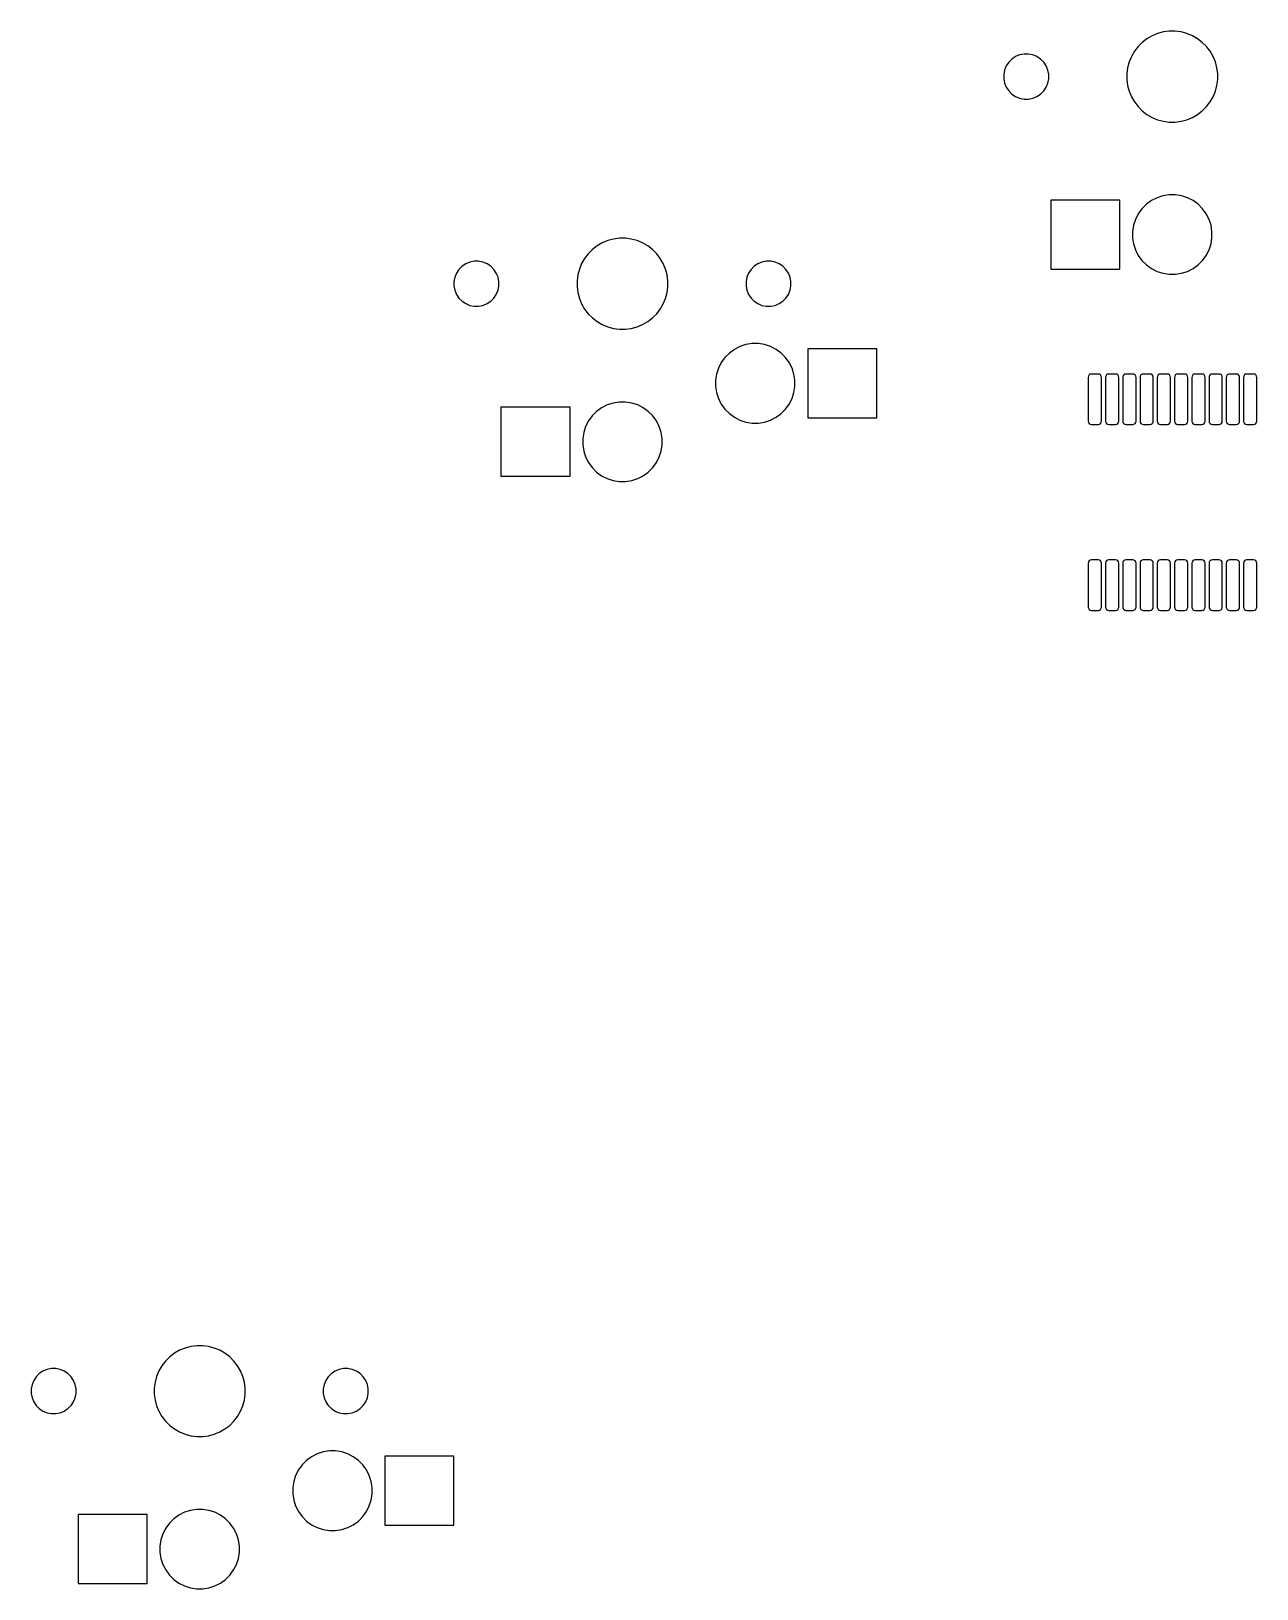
# Model space of a CAD drawing. Extents: x -254.5 to -160.7, y -134.9 to -76.3.
# Drawn here: x -254.5 to -208.4, y -134.9 to -76.3 of the extents above; entities that cross this region are included whole.
import ezdxf

# ---------------------------------------------------------------- set-up
doc = ezdxf.new("R2010")
doc.units = 0
doc.layers.add('BLACK', color=7, linetype='CONTINUOUS')

msp = doc.modelspace()

# ---------------------------------------------------------------- linework, layer by layer
at = {"layer": 'BLACK', "linetype": 'CONTINUOUS'}
for p, q in [((-212.675448, -76.710971), (-212.834029, -76.869552)), ((-212.497525, -76.574445), (-212.675448, -76.710971)), ((-212.303304, -76.462312), (-212.497525, -76.574445)), ((-212.096108, -76.376488), (-212.303304, -76.462312)), ((-211.879482, -76.318444), (-212.096108, -76.376488)), ((-211.657134, -76.289171), (-211.879482, -76.318444)), ((-211.432866, -76.289171), (-211.657134, -76.289171)), ((-211.210518, -76.318444), (-211.432866, -76.289171)), ((-210.993892, -76.376488), (-211.210518, -76.318444)), ((-210.786696, -76.462312), (-210.993892, -76.376488)), ((-210.592475, -76.574445), (-210.786696, -76.462312)), ((-210.414552, -76.710971), (-210.592475, -76.574445)), ((-210.255971, -76.869552), (-210.414552, -76.710971)), ((-217.584805, -77.342245), (-217.702755, -77.460195)), ((-217.446111, -77.249573), (-217.584805, -77.342245)), ((-217.292003, -77.185739), (-217.446111, -77.249573)), ((-217.128403, -77.153197), (-217.292003, -77.185739)), ((-216.961597, -77.153197), (-217.128403, -77.153197)), ((-216.797997, -77.185739), (-216.961597, -77.153197)), ((-216.643889, -77.249573), (-216.797997, -77.185739)), ((-216.505195, -77.342245), (-216.643889, -77.249573)), ((-216.387245, -77.460195), (-216.505195, -77.342245)), ((-213.082688, -77.241696), (-213.168512, -77.448892)), ((-212.970555, -77.047475), (-213.082688, -77.241696)), ((-212.834029, -76.869552), (-212.970555, -77.047475)), ((-210.119445, -77.047475), (-210.255971, -76.869552)), ((-210.007312, -77.241696), (-210.119445, -77.047475)), ((-209.921488, -77.448892), (-210.007312, -77.241696)), ((-217.859261, -77.752997), (-217.891803, -77.916597)), ((-217.891803, -77.916597), (-217.891803, -78.083403)), ((-217.795427, -77.598889), (-217.859261, -77.752997)), ((-217.702755, -77.460195), (-217.795427, -77.598889)), ((-216.294573, -77.598889), (-216.387245, -77.460195)), ((-216.230739, -77.752997), (-216.294573, -77.598889)), ((-216.198197, -77.916597), (-216.230739, -77.752997)), ((-216.198197, -78.083403), (-216.198197, -77.916597)), ((-213.226556, -77.665518), (-213.255829, -77.887866)), ((-213.255829, -77.887866), (-213.255829, -78.112134)), ((-213.168512, -77.448892), (-213.226556, -77.665518)), ((-209.863444, -77.665518), (-209.921488, -77.448892)), ((-209.834171, -77.887866), (-209.863444, -77.665518)), ((-209.834171, -78.112134), (-209.834171, -77.887866)), ((-217.891803, -78.083403), (-217.859261, -78.247003)), ((-217.859261, -78.247003), (-217.795427, -78.401111)), ((-217.795427, -78.401111), (-217.702755, -78.539805)), ((-217.702755, -78.539805), (-217.584805, -78.657755)), ((-216.505195, -78.657755), (-216.387245, -78.539805)), ((-216.387245, -78.539805), (-216.294573, -78.401111)), ((-216.294573, -78.401111), (-216.230739, -78.247003)), ((-216.230739, -78.247003), (-216.198197, -78.083403)), ((-213.255829, -78.112134), (-213.226556, -78.334482)), ((-213.226556, -78.334482), (-213.168512, -78.551108)), ((-213.168512, -78.551108), (-213.082688, -78.758304)), ((-210.007312, -78.758304), (-209.921488, -78.551108)), ((-209.921488, -78.551108), (-209.863444, -78.334482)), ((-209.863444, -78.334482), (-209.834171, -78.112134)), ((-217.584805, -78.657755), (-217.446111, -78.750427)), ((-217.446111, -78.750427), (-217.292003, -78.814261)), ((-217.292003, -78.814261), (-217.128403, -78.846803)), ((-217.128403, -78.846803), (-216.961597, -78.846803)), ((-216.961597, -78.846803), (-216.797997, -78.814261)), ((-216.797997, -78.814261), (-216.643889, -78.750427)), ((-216.643889, -78.750427), (-216.505195, -78.657755)), ((-213.082688, -78.758304), (-212.970555, -78.952525)), ((-212.970555, -78.952525), (-212.834029, -79.130448)), ((-212.834029, -79.130448), (-212.675448, -79.289029)), ((-210.414552, -79.289029), (-210.255971, -79.130448)), ((-210.255971, -79.130448), (-210.119445, -78.952525)), ((-210.119445, -78.952525), (-210.007312, -78.758304)), ((-212.675448, -79.289029), (-212.497525, -79.425555)), ((-212.497525, -79.425555), (-212.303304, -79.537688)), ((-212.303304, -79.537688), (-212.096108, -79.623512)), ((-212.096108, -79.623512), (-211.879482, -79.681556)), ((-211.879482, -79.681556), (-211.657134, -79.710829)), ((-211.657134, -79.710829), (-211.432866, -79.710829)), ((-211.432866, -79.710829), (-211.210518, -79.681556)), ((-211.210518, -79.681556), (-210.993892, -79.623512)), ((-210.993892, -79.623512), (-210.786696, -79.537688)), ((-210.786696, -79.537688), (-210.592475, -79.425555)), ((-210.592475, -79.425555), (-210.414552, -79.289029)), ((-213.52, -82.65), (-216.12, -82.65)), ((-216.12, -82.65), (-216.12, -85.25)), ((-213.52, -85.25), (-213.52, -82.65)), ((-212.328748, -82.67104), (-212.519172, -82.809391)), ((-212.119025, -82.564181), (-212.328748, -82.67104)), ((-211.895168, -82.491445), (-212.119025, -82.564181)), ((-211.662689, -82.454624), (-211.895168, -82.491445)), ((-211.427311, -82.454624), (-211.662689, -82.454624)), ((-211.194832, -82.491445), (-211.427311, -82.454624)), ((-210.970975, -82.564181), (-211.194832, -82.491445)), ((-210.761252, -82.67104), (-210.970975, -82.564181)), ((-210.570828, -82.809391), (-210.761252, -82.67104)), ((-212.82396, -83.166252), (-212.930819, -83.375975)), ((-212.685609, -82.975828), (-212.82396, -83.166252)), ((-212.519172, -82.809391), (-212.685609, -82.975828)), ((-210.404391, -82.975828), (-210.570828, -82.809391)), ((-210.26604, -83.166252), (-210.404391, -82.975828)), ((-210.159181, -83.375975), (-210.26604, -83.166252)), ((-213.003555, -83.599832), (-213.040376, -83.832311)), ((-213.040376, -83.832311), (-213.040376, -84.067689)), ((-212.930819, -83.375975), (-213.003555, -83.599832)), ((-210.086445, -83.599832), (-210.159181, -83.375975)), ((-210.049624, -83.832311), (-210.086445, -83.599832)), ((-210.049624, -84.067689), (-210.049624, -83.832311)), ((-233.202525, -84.374445), (-233.380448, -84.510971)), ((-233.008304, -84.262312), (-233.202525, -84.374445)), ((-232.801108, -84.176488), (-233.008304, -84.262312)), ((-232.584482, -84.118444), (-232.801108, -84.176488)), ((-232.362134, -84.089171), (-232.584482, -84.118444)), ((-232.137866, -84.089171), (-232.362134, -84.089171)), ((-231.915518, -84.118444), (-232.137866, -84.089171)), ((-231.698892, -84.176488), (-231.915518, -84.118444)), ((-231.491696, -84.262312), (-231.698892, -84.176488)), ((-231.297475, -84.374445), (-231.491696, -84.262312)), ((-231.119552, -84.510971), (-231.297475, -84.374445)), ((-213.040376, -84.067689), (-213.003555, -84.300168)), ((-213.003555, -84.300168), (-212.930819, -84.524025)), ((-210.159181, -84.524025), (-210.086445, -84.300168)), ((-210.086445, -84.300168), (-210.049624, -84.067689)), ((-238.151111, -85.049573), (-238.289805, -85.142245)), ((-237.997003, -84.985739), (-238.151111, -85.049573)), ((-237.833403, -84.953197), (-237.997003, -84.985739)), ((-237.666597, -84.953197), (-237.833403, -84.953197)), ((-237.502997, -84.985739), (-237.666597, -84.953197)), ((-237.348889, -85.049573), (-237.502997, -84.985739)), ((-237.210195, -85.142245), (-237.348889, -85.049573)), ((-233.787688, -85.041696), (-233.873512, -85.248892)), ((-233.675555, -84.847475), (-233.787688, -85.041696)), ((-233.539029, -84.669552), (-233.675555, -84.847475)), ((-233.380448, -84.510971), (-233.539029, -84.669552)), ((-230.960971, -84.669552), (-231.119552, -84.510971)), ((-230.824445, -84.847475), (-230.960971, -84.669552)), ((-230.712312, -85.041696), (-230.824445, -84.847475)), ((-230.626488, -85.248892), (-230.712312, -85.041696)), ((-227.151111, -85.049573), (-227.289805, -85.142245)), ((-226.997003, -84.985739), (-227.151111, -85.049573)), ((-226.833403, -84.953197), (-226.997003, -84.985739)), ((-226.666597, -84.953197), (-226.833403, -84.953197)), ((-226.502997, -84.985739), (-226.666597, -84.953197)), ((-226.348889, -85.049573), (-226.502997, -84.985739)), ((-226.210195, -85.142245), (-226.348889, -85.049573)), ((-212.930819, -84.524025), (-212.82396, -84.733748)), ((-212.82396, -84.733748), (-212.685609, -84.924172)), ((-212.685609, -84.924172), (-212.519172, -85.090609)), ((-210.570828, -85.090609), (-210.404391, -84.924172)), ((-210.404391, -84.924172), (-210.26604, -84.733748)), ((-210.26604, -84.733748), (-210.159181, -84.524025)), ((-238.564261, -85.552997), (-238.596803, -85.716597)), ((-238.500427, -85.398889), (-238.564261, -85.552997)), ((-238.407755, -85.260195), (-238.500427, -85.398889)), ((-238.289805, -85.142245), (-238.407755, -85.260195)), ((-237.092245, -85.260195), (-237.210195, -85.142245)), ((-236.999573, -85.398889), (-237.092245, -85.260195)), ((-236.935739, -85.552997), (-236.999573, -85.398889)), ((-236.903197, -85.716597), (-236.935739, -85.552997)), ((-233.931556, -85.465518), (-233.960829, -85.687866)), ((-233.873512, -85.248892), (-233.931556, -85.465518)), ((-230.568444, -85.465518), (-230.626488, -85.248892)), ((-230.539171, -85.687866), (-230.568444, -85.465518)), ((-227.564261, -85.552997), (-227.596803, -85.716597)), ((-227.500427, -85.398889), (-227.564261, -85.552997)), ((-227.407755, -85.260195), (-227.500427, -85.398889)), ((-227.289805, -85.142245), (-227.407755, -85.260195)), ((-226.092245, -85.260195), (-226.210195, -85.142245)), ((-225.999573, -85.398889), (-226.092245, -85.260195)), ((-225.935739, -85.552997), (-225.999573, -85.398889)), ((-225.903197, -85.716597), (-225.935739, -85.552997)), ((-216.12, -85.25), (-213.52, -85.25)), ((-212.519172, -85.090609), (-212.328748, -85.22896)), ((-212.328748, -85.22896), (-212.119025, -85.335819)), ((-212.119025, -85.335819), (-211.895168, -85.408555)), ((-211.895168, -85.408555), (-211.662689, -85.445376)), ((-211.662689, -85.445376), (-211.427311, -85.445376)), ((-211.427311, -85.445376), (-211.194832, -85.408555)), ((-211.194832, -85.408555), (-210.970975, -85.335819)), ((-210.970975, -85.335819), (-210.761252, -85.22896)), ((-210.761252, -85.22896), (-210.570828, -85.090609)), ((-238.596803, -85.716597), (-238.596803, -85.883403)), ((-238.596803, -85.883403), (-238.564261, -86.047003)), ((-238.564261, -86.047003), (-238.500427, -86.201111)), ((-238.500427, -86.201111), (-238.407755, -86.339805)), ((-237.092245, -86.339805), (-236.999573, -86.201111)), ((-236.999573, -86.201111), (-236.935739, -86.047003)), ((-236.935739, -86.047003), (-236.903197, -85.883403)), ((-236.903197, -85.883403), (-236.903197, -85.716597)), ((-233.960829, -85.687866), (-233.960829, -85.912134)), ((-233.960829, -85.912134), (-233.931556, -86.134482)), ((-233.931556, -86.134482), (-233.873512, -86.351108)), ((-230.626488, -86.351108), (-230.568444, -86.134482)), ((-230.568444, -86.134482), (-230.539171, -85.912134)), ((-230.539171, -85.912134), (-230.539171, -85.687866)), ((-227.596803, -85.716597), (-227.596803, -85.883403)), ((-227.596803, -85.883403), (-227.564261, -86.047003)), ((-227.564261, -86.047003), (-227.500427, -86.201111)), ((-227.500427, -86.201111), (-227.407755, -86.339805)), ((-226.092245, -86.339805), (-225.999573, -86.201111)), ((-225.999573, -86.201111), (-225.935739, -86.047003)), ((-225.935739, -86.047003), (-225.903197, -85.883403)), ((-225.903197, -85.883403), (-225.903197, -85.716597)), ((-238.407755, -86.339805), (-238.289805, -86.457755)), ((-238.289805, -86.457755), (-238.151111, -86.550427)), ((-238.151111, -86.550427), (-237.997003, -86.614261)), ((-237.997003, -86.614261), (-237.833403, -86.646803)), ((-237.833403, -86.646803), (-237.666597, -86.646803)), ((-237.666597, -86.646803), (-237.502997, -86.614261)), ((-237.502997, -86.614261), (-237.348889, -86.550427)), ((-237.348889, -86.550427), (-237.210195, -86.457755)), ((-237.210195, -86.457755), (-237.092245, -86.339805)), ((-233.873512, -86.351108), (-233.787688, -86.558304)), ((-233.787688, -86.558304), (-233.675555, -86.752525)), ((-233.675555, -86.752525), (-233.539029, -86.930448)), ((-230.960971, -86.930448), (-230.824445, -86.752525)), ((-230.824445, -86.752525), (-230.712312, -86.558304)), ((-230.712312, -86.558304), (-230.626488, -86.351108)), ((-227.407755, -86.339805), (-227.289805, -86.457755)), ((-227.289805, -86.457755), (-227.151111, -86.550427)), ((-227.151111, -86.550427), (-226.997003, -86.614261)), ((-226.997003, -86.614261), (-226.833403, -86.646803)), ((-226.833403, -86.646803), (-226.666597, -86.646803)), ((-226.666597, -86.646803), (-226.502997, -86.614261)), ((-226.502997, -86.614261), (-226.348889, -86.550427)), ((-226.348889, -86.550427), (-226.210195, -86.457755)), ((-226.210195, -86.457755), (-226.092245, -86.339805)), ((-233.539029, -86.930448), (-233.380448, -87.089029)), ((-233.380448, -87.089029), (-233.202525, -87.225555)), ((-233.202525, -87.225555), (-233.008304, -87.337688)), ((-233.008304, -87.337688), (-232.801108, -87.423512)), ((-231.698892, -87.423512), (-231.491696, -87.337688)), ((-231.491696, -87.337688), (-231.297475, -87.225555)), ((-231.297475, -87.225555), (-231.119552, -87.089029)), ((-231.119552, -87.089029), (-230.960971, -86.930448)), ((-232.801108, -87.423512), (-232.584482, -87.481556)), ((-232.584482, -87.481556), (-232.362134, -87.510829)), ((-232.362134, -87.510829), (-232.137866, -87.510829)), ((-232.137866, -87.510829), (-231.915518, -87.481556)), ((-231.915518, -87.481556), (-231.698892, -87.423512)), ((-228.224172, -88.409391), (-228.390609, -88.575828)), ((-228.033748, -88.27104), (-228.224172, -88.409391)), ((-227.824025, -88.164181), (-228.033748, -88.27104)), ((-227.600168, -88.091445), (-227.824025, -88.164181)), ((-227.367689, -88.054624), (-227.600168, -88.091445)), ((-227.132311, -88.054624), (-227.367689, -88.054624)), ((-226.899832, -88.091445), (-227.132311, -88.054624)), ((-226.675975, -88.164181), (-226.899832, -88.091445)), ((-226.466252, -88.27104), (-226.675975, -88.164181)), ((-226.275828, -88.409391), (-226.466252, -88.27104)), ((-226.109391, -88.575828), (-226.275828, -88.409391)), ((-222.675, -88.25), (-225.275, -88.25)), ((-225.275, -88.25), (-225.275, -90.85)), ((-222.675, -90.85), (-222.675, -88.25)), ((-228.635819, -88.975975), (-228.708555, -89.199832)), ((-228.52896, -88.766252), (-228.635819, -88.975975)), ((-228.390609, -88.575828), (-228.52896, -88.766252)), ((-225.97104, -88.766252), (-226.109391, -88.575828)), ((-225.864181, -88.975975), (-225.97104, -88.766252)), ((-225.791445, -89.199832), (-225.864181, -88.975975)), ((-228.708555, -89.199832), (-228.745376, -89.432311)), ((-228.745376, -89.432311), (-228.745376, -89.667689)), ((-228.745376, -89.667689), (-228.708555, -89.900168)), ((-225.754624, -89.432311), (-225.791445, -89.199832)), ((-225.791445, -89.900168), (-225.754624, -89.667689)), ((-225.754624, -89.667689), (-225.754624, -89.432311)), ((-214.700485, -89.277165), (-214.71, -89.325)), ((-214.71, -89.325), (-214.71, -90.975)), ((-214.673388, -89.236612), (-214.700485, -89.277165)), ((-214.632835, -89.209515), (-214.673388, -89.236612)), ((-214.585, -89.2), (-214.632835, -89.209515)), ((-214.335, -89.2), (-214.585, -89.2)), ((-214.287165, -89.209515), (-214.335, -89.2)), ((-214.246612, -89.236612), (-214.287165, -89.209515)), ((-214.219515, -89.277165), (-214.246612, -89.236612)), ((-214.21, -89.325), (-214.219515, -89.277165)), ((-214.21, -90.975), (-214.21, -89.325)), ((-214.050485, -89.277165), (-214.06, -89.325)), ((-214.06, -89.325), (-214.06, -90.975)), ((-214.023388, -89.236612), (-214.050485, -89.277165)), ((-213.982835, -89.209515), (-214.023388, -89.236612)), ((-213.935, -89.2), (-213.982835, -89.209515)), ((-213.685, -89.2), (-213.935, -89.2)), ((-213.637165, -89.209515), (-213.685, -89.2)), ((-213.596612, -89.236612), (-213.637165, -89.209515)), ((-213.569515, -89.277165), (-213.596612, -89.236612)), ((-213.56, -89.325), (-213.569515, -89.277165)), ((-213.56, -90.975), (-213.56, -89.325)), ((-213.400485, -89.277165), (-213.41, -89.325)), ((-213.41, -89.325), (-213.41, -90.975)), ((-213.373388, -89.236612), (-213.400485, -89.277165)), ((-213.332835, -89.209515), (-213.373388, -89.236612)), ((-213.285, -89.2), (-213.332835, -89.209515)), ((-213.035, -89.2), (-213.285, -89.2)), ((-212.987165, -89.209515), (-213.035, -89.2)), ((-212.946612, -89.236612), (-212.987165, -89.209515)), ((-212.919515, -89.277165), (-212.946612, -89.236612)), ((-212.91, -89.325), (-212.919515, -89.277165)), ((-212.91, -90.975), (-212.91, -89.325)), ((-212.750485, -89.277165), (-212.76, -89.325)), ((-212.76, -89.325), (-212.76, -90.975)), ((-212.723388, -89.236612), (-212.750485, -89.277165)), ((-212.682835, -89.209515), (-212.723388, -89.236612)), ((-212.635, -89.2), (-212.682835, -89.209515)), ((-212.385, -89.2), (-212.635, -89.2)), ((-212.337165, -89.209515), (-212.385, -89.2)), ((-212.296612, -89.236612), (-212.337165, -89.209515)), ((-212.269515, -89.277165), (-212.296612, -89.236612)), ((-212.26, -89.325), (-212.269515, -89.277165)), ((-212.26, -90.975), (-212.26, -89.325)), ((-212.100485, -89.277165), (-212.11, -89.325)), ((-212.11, -89.325), (-212.11, -90.975)), ((-212.073388, -89.236612), (-212.100485, -89.277165)), ((-212.032835, -89.209515), (-212.073388, -89.236612)), ((-211.985, -89.2), (-212.032835, -89.209515)), ((-211.735, -89.2), (-211.985, -89.2)), ((-211.687165, -89.209515), (-211.735, -89.2)), ((-211.646612, -89.236612), (-211.687165, -89.209515)), ((-211.619515, -89.277165), (-211.646612, -89.236612)), ((-211.61, -89.325), (-211.619515, -89.277165)), ((-211.61, -90.975), (-211.61, -89.325)), ((-211.450485, -89.277165), (-211.46, -89.325)), ((-211.46, -89.325), (-211.46, -90.975)), ((-211.423388, -89.236612), (-211.450485, -89.277165)), ((-211.382835, -89.209515), (-211.423388, -89.236612)), ((-211.335, -89.2), (-211.382835, -89.209515)), ((-211.085, -89.2), (-211.335, -89.2)), ((-211.037165, -89.209515), (-211.085, -89.2)), ((-210.996612, -89.236612), (-211.037165, -89.209515)), ((-210.969515, -89.277165), (-210.996612, -89.236612)), ((-210.96, -89.325), (-210.969515, -89.277165)), ((-210.96, -90.975), (-210.96, -89.325)), ((-210.800485, -89.277165), (-210.81, -89.325)), ((-210.81, -89.325), (-210.81, -90.975)), ((-210.773388, -89.236612), (-210.800485, -89.277165)), ((-210.732835, -89.209515), (-210.773388, -89.236612)), ((-210.685, -89.2), (-210.732835, -89.209515)), ((-210.435, -89.2), (-210.685, -89.2)), ((-210.387165, -89.209515), (-210.435, -89.2)), ((-210.346612, -89.236612), (-210.387165, -89.209515)), ((-210.319515, -89.277165), (-210.346612, -89.236612)), ((-210.31, -89.325), (-210.319515, -89.277165)), ((-210.31, -90.975), (-210.31, -89.325)), ((-210.150485, -89.277165), (-210.16, -89.325)), ((-210.16, -89.325), (-210.16, -90.975)), ((-210.123388, -89.236612), (-210.150485, -89.277165)), ((-210.082835, -89.209515), (-210.123388, -89.236612)), ((-210.035, -89.2), (-210.082835, -89.209515)), ((-209.785, -89.2), (-210.035, -89.2)), ((-209.737165, -89.209515), (-209.785, -89.2)), ((-209.696612, -89.236612), (-209.737165, -89.209515)), ((-209.669515, -89.277165), (-209.696612, -89.236612)), ((-209.66, -89.325), (-209.669515, -89.277165)), ((-209.66, -90.975), (-209.66, -89.325)), ((-209.500485, -89.277165), (-209.51, -89.325)), ((-209.51, -89.325), (-209.51, -90.975)), ((-209.473388, -89.236612), (-209.500485, -89.277165)), ((-209.432835, -89.209515), (-209.473388, -89.236612)), ((-209.385, -89.2), (-209.432835, -89.209515)), ((-209.135, -89.2), (-209.385, -89.2)), ((-209.087165, -89.209515), (-209.135, -89.2)), ((-209.046612, -89.236612), (-209.087165, -89.209515)), ((-209.019515, -89.277165), (-209.046612, -89.236612)), ((-209.01, -89.325), (-209.019515, -89.277165)), ((-209.01, -90.975), (-209.01, -89.325)), ((-208.850485, -89.277165), (-208.86, -89.325)), ((-208.86, -89.325), (-208.86, -90.975)), ((-208.823388, -89.236612), (-208.850485, -89.277165)), ((-208.782835, -89.209515), (-208.823388, -89.236612)), ((-208.735, -89.2), (-208.782835, -89.209515)), ((-208.485, -89.2), (-208.735, -89.2)), ((-208.437165, -89.209515), (-208.485, -89.2)), ((-208.396612, -89.236612), (-208.437165, -89.209515)), ((-208.369515, -89.277165), (-208.396612, -89.236612)), ((-208.36, -89.325), (-208.369515, -89.277165)), ((-208.36, -90.975), (-208.36, -89.325)), ((-232.600168, -90.291445), (-232.824025, -90.364181)), ((-232.367689, -90.254624), (-232.600168, -90.291445)), ((-232.132311, -90.254624), (-232.367689, -90.254624)), ((-231.899832, -90.291445), (-232.132311, -90.254624)), ((-231.675975, -90.364181), (-231.899832, -90.291445)), ((-228.708555, -89.900168), (-228.635819, -90.124025)), ((-228.635819, -90.124025), (-228.52896, -90.333748)), ((-225.97104, -90.333748), (-225.864181, -90.124025)), ((-225.864181, -90.124025), (-225.791445, -89.900168)), ((-234.225, -90.45), (-236.825, -90.45)), ((-236.825, -90.45), (-236.825, -93.05)), ((-234.225, -93.05), (-234.225, -90.45)), ((-233.390609, -90.775828), (-233.52896, -90.966252)), ((-233.224172, -90.609391), (-233.390609, -90.775828)), ((-233.033748, -90.47104), (-233.224172, -90.609391)), ((-232.824025, -90.364181), (-233.033748, -90.47104)), ((-231.466252, -90.47104), (-231.675975, -90.364181)), ((-231.275828, -90.609391), (-231.466252, -90.47104)), ((-231.109391, -90.775828), (-231.275828, -90.609391)), ((-230.97104, -90.966252), (-231.109391, -90.775828)), ((-228.52896, -90.333748), (-228.390609, -90.524172)), ((-228.390609, -90.524172), (-228.224172, -90.690609)), ((-228.224172, -90.690609), (-228.033748, -90.82896)), ((-228.033748, -90.82896), (-227.824025, -90.935819)), ((-226.675975, -90.935819), (-226.466252, -90.82896)), ((-226.466252, -90.82896), (-226.275828, -90.690609)), ((-226.275828, -90.690609), (-226.109391, -90.524172)), ((-226.109391, -90.524172), (-225.97104, -90.333748)), ((-225.275, -90.85), (-222.675, -90.85)), ((-233.708555, -91.399832), (-233.745376, -91.632311)), ((-233.635819, -91.175975), (-233.708555, -91.399832)), ((-233.52896, -90.966252), (-233.635819, -91.175975)), ((-230.864181, -91.175975), (-230.97104, -90.966252)), ((-230.791445, -91.399832), (-230.864181, -91.175975)), ((-230.754624, -91.632311), (-230.791445, -91.399832)), ((-227.824025, -90.935819), (-227.600168, -91.008555)), ((-227.600168, -91.008555), (-227.367689, -91.045376)), ((-227.367689, -91.045376), (-227.132311, -91.045376)), ((-227.132311, -91.045376), (-226.899832, -91.008555)), ((-226.899832, -91.008555), (-226.675975, -90.935819)), ((-214.71, -90.975), (-214.700485, -91.022835)), ((-214.700485, -91.022835), (-214.673388, -91.063388)), ((-214.673388, -91.063388), (-214.632835, -91.090485)), ((-214.632835, -91.090485), (-214.585, -91.1)), ((-214.585, -91.1), (-214.335, -91.1)), ((-214.335, -91.1), (-214.287165, -91.090485)), ((-214.287165, -91.090485), (-214.246612, -91.063388)), ((-214.246612, -91.063388), (-214.219515, -91.022835)), ((-214.219515, -91.022835), (-214.21, -90.975)), ((-214.06, -90.975), (-214.050485, -91.022835)), ((-214.050485, -91.022835), (-214.023388, -91.063388)), ((-214.023388, -91.063388), (-213.982835, -91.090485)), ((-213.982835, -91.090485), (-213.935, -91.1)), ((-213.935, -91.1), (-213.685, -91.1)), ((-213.685, -91.1), (-213.637165, -91.090485)), ((-213.637165, -91.090485), (-213.596612, -91.063388)), ((-213.596612, -91.063388), (-213.569515, -91.022835)), ((-213.569515, -91.022835), (-213.56, -90.975)), ((-213.41, -90.975), (-213.400485, -91.022835)), ((-213.400485, -91.022835), (-213.373388, -91.063388)), ((-213.373388, -91.063388), (-213.332835, -91.090485)), ((-213.332835, -91.090485), (-213.285, -91.1)), ((-213.285, -91.1), (-213.035, -91.1)), ((-213.035, -91.1), (-212.987165, -91.090485)), ((-212.987165, -91.090485), (-212.946612, -91.063388)), ((-212.946612, -91.063388), (-212.919515, -91.022835)), ((-212.919515, -91.022835), (-212.91, -90.975)), ((-212.76, -90.975), (-212.750485, -91.022835)), ((-212.750485, -91.022835), (-212.723388, -91.063388)), ((-212.723388, -91.063388), (-212.682835, -91.090485)), ((-212.682835, -91.090485), (-212.635, -91.1)), ((-212.635, -91.1), (-212.385, -91.1)), ((-212.385, -91.1), (-212.337165, -91.090485)), ((-212.337165, -91.090485), (-212.296612, -91.063388)), ((-212.296612, -91.063388), (-212.269515, -91.022835)), ((-212.269515, -91.022835), (-212.26, -90.975)), ((-212.11, -90.975), (-212.100485, -91.022835)), ((-212.100485, -91.022835), (-212.073388, -91.063388)), ((-212.073388, -91.063388), (-212.032835, -91.090485)), ((-212.032835, -91.090485), (-211.985, -91.1)), ((-211.985, -91.1), (-211.735, -91.1)), ((-211.735, -91.1), (-211.687165, -91.090485)), ((-211.687165, -91.090485), (-211.646612, -91.063388)), ((-211.646612, -91.063388), (-211.619515, -91.022835)), ((-211.619515, -91.022835), (-211.61, -90.975)), ((-211.46, -90.975), (-211.450485, -91.022835)), ((-211.450485, -91.022835), (-211.423388, -91.063388)), ((-211.423388, -91.063388), (-211.382835, -91.090485)), ((-211.382835, -91.090485), (-211.335, -91.1)), ((-211.335, -91.1), (-211.085, -91.1)), ((-211.085, -91.1), (-211.037165, -91.090485)), ((-211.037165, -91.090485), (-210.996612, -91.063388)), ((-210.996612, -91.063388), (-210.969515, -91.022835)), ((-210.969515, -91.022835), (-210.96, -90.975)), ((-210.81, -90.975), (-210.800485, -91.022835)), ((-210.800485, -91.022835), (-210.773388, -91.063388)), ((-210.773388, -91.063388), (-210.732835, -91.090485)), ((-210.732835, -91.090485), (-210.685, -91.1)), ((-210.685, -91.1), (-210.435, -91.1)), ((-210.435, -91.1), (-210.387165, -91.090485)), ((-210.387165, -91.090485), (-210.346612, -91.063388)), ((-210.346612, -91.063388), (-210.319515, -91.022835)), ((-210.319515, -91.022835), (-210.31, -90.975)), ((-210.16, -90.975), (-210.150485, -91.022835)), ((-210.150485, -91.022835), (-210.123388, -91.063388)), ((-210.123388, -91.063388), (-210.082835, -91.090485)), ((-210.082835, -91.090485), (-210.035, -91.1)), ((-210.035, -91.1), (-209.785, -91.1)), ((-209.785, -91.1), (-209.737165, -91.090485)), ((-209.737165, -91.090485), (-209.696612, -91.063388)), ((-209.696612, -91.063388), (-209.669515, -91.022835)), ((-209.669515, -91.022835), (-209.66, -90.975)), ((-209.51, -90.975), (-209.500485, -91.022835)), ((-209.500485, -91.022835), (-209.473388, -91.063388)), ((-209.473388, -91.063388), (-209.432835, -91.090485)), ((-209.432835, -91.090485), (-209.385, -91.1)), ((-209.385, -91.1), (-209.135, -91.1)), ((-209.135, -91.1), (-209.087165, -91.090485)), ((-209.087165, -91.090485), (-209.046612, -91.063388)), ((-209.046612, -91.063388), (-209.019515, -91.022835)), ((-209.019515, -91.022835), (-209.01, -90.975)), ((-208.86, -90.975), (-208.850485, -91.022835)), ((-208.850485, -91.022835), (-208.823388, -91.063388)), ((-208.823388, -91.063388), (-208.782835, -91.090485)), ((-208.782835, -91.090485), (-208.735, -91.1)), ((-208.735, -91.1), (-208.485, -91.1)), ((-208.485, -91.1), (-208.437165, -91.090485)), ((-208.437165, -91.090485), (-208.396612, -91.063388)), ((-208.396612, -91.063388), (-208.369515, -91.022835)), ((-208.369515, -91.022835), (-208.36, -90.975)), ((-233.745376, -91.632311), (-233.745376, -91.867689)), ((-233.745376, -91.867689), (-233.708555, -92.100168)), ((-230.791445, -92.100168), (-230.754624, -91.867689)), ((-230.754624, -91.867689), (-230.754624, -91.632311)), ((-233.708555, -92.100168), (-233.635819, -92.324025)), ((-233.635819, -92.324025), (-233.52896, -92.533748)), ((-233.52896, -92.533748), (-233.390609, -92.724172)), ((-231.109391, -92.724172), (-230.97104, -92.533748)), ((-230.97104, -92.533748), (-230.864181, -92.324025)), ((-230.864181, -92.324025), (-230.791445, -92.100168)), ((-236.825, -93.05), (-234.225, -93.05)), ((-233.390609, -92.724172), (-233.224172, -92.890609)), ((-233.224172, -92.890609), (-233.033748, -93.02896)), ((-233.033748, -93.02896), (-232.824025, -93.135819)), ((-232.824025, -93.135819), (-232.600168, -93.208555)), ((-232.600168, -93.208555), (-232.367689, -93.245376)), ((-232.367689, -93.245376), (-232.132311, -93.245376)), ((-232.132311, -93.245376), (-231.899832, -93.208555)), ((-231.899832, -93.208555), (-231.675975, -93.135819)), ((-231.675975, -93.135819), (-231.466252, -93.02896)), ((-231.466252, -93.02896), (-231.275828, -92.890609)), ((-231.275828, -92.890609), (-231.109391, -92.724172)), ((-214.700485, -96.277165), (-214.71, -96.325)), ((-214.71, -96.325), (-214.71, -97.975)), ((-214.673388, -96.236612), (-214.700485, -96.277165)), ((-214.632835, -96.209515), (-214.673388, -96.236612)), ((-214.585, -96.2), (-214.632835, -96.209515)), ((-214.335, -96.2), (-214.585, -96.2)), ((-214.287165, -96.209515), (-214.335, -96.2)), ((-214.246612, -96.236612), (-214.287165, -96.209515)), ((-214.219515, -96.277165), (-214.246612, -96.236612)), ((-214.21, -96.325), (-214.219515, -96.277165)), ((-214.21, -97.975), (-214.21, -96.325)), ((-214.050485, -96.277165), (-214.06, -96.325)), ((-214.06, -96.325), (-214.06, -97.975)), ((-214.023388, -96.236612), (-214.050485, -96.277165)), ((-213.982835, -96.209515), (-214.023388, -96.236612)), ((-213.935, -96.2), (-213.982835, -96.209515)), ((-213.685, -96.2), (-213.935, -96.2)), ((-213.637165, -96.209515), (-213.685, -96.2)), ((-213.596612, -96.236612), (-213.637165, -96.209515)), ((-213.569515, -96.277165), (-213.596612, -96.236612)), ((-213.56, -96.325), (-213.569515, -96.277165)), ((-213.56, -97.975), (-213.56, -96.325)), ((-213.400485, -96.277165), (-213.41, -96.325)), ((-213.41, -96.325), (-213.41, -97.975)), ((-213.373388, -96.236612), (-213.400485, -96.277165)), ((-213.332835, -96.209515), (-213.373388, -96.236612)), ((-213.285, -96.2), (-213.332835, -96.209515)), ((-213.035, -96.2), (-213.285, -96.2)), ((-212.987165, -96.209515), (-213.035, -96.2)), ((-212.946612, -96.236612), (-212.987165, -96.209515)), ((-212.919515, -96.277165), (-212.946612, -96.236612)), ((-212.91, -96.325), (-212.919515, -96.277165)), ((-212.91, -97.975), (-212.91, -96.325)), ((-212.750485, -96.277165), (-212.76, -96.325)), ((-212.76, -96.325), (-212.76, -97.975)), ((-212.723388, -96.236612), (-212.750485, -96.277165)), ((-212.682835, -96.209515), (-212.723388, -96.236612)), ((-212.635, -96.2), (-212.682835, -96.209515)), ((-212.385, -96.2), (-212.635, -96.2)), ((-212.337165, -96.209515), (-212.385, -96.2)), ((-212.296612, -96.236612), (-212.337165, -96.209515)), ((-212.269515, -96.277165), (-212.296612, -96.236612)), ((-212.26, -96.325), (-212.269515, -96.277165)), ((-212.26, -97.975), (-212.26, -96.325)), ((-212.100485, -96.277165), (-212.11, -96.325)), ((-212.11, -96.325), (-212.11, -97.975)), ((-212.073388, -96.236612), (-212.100485, -96.277165)), ((-212.032835, -96.209515), (-212.073388, -96.236612)), ((-211.985, -96.2), (-212.032835, -96.209515)), ((-211.735, -96.2), (-211.985, -96.2)), ((-211.687165, -96.209515), (-211.735, -96.2)), ((-211.646612, -96.236612), (-211.687165, -96.209515)), ((-211.619515, -96.277165), (-211.646612, -96.236612)), ((-211.61, -96.325), (-211.619515, -96.277165)), ((-211.61, -97.975), (-211.61, -96.325)), ((-211.450485, -96.277165), (-211.46, -96.325)), ((-211.46, -96.325), (-211.46, -97.975)), ((-211.423388, -96.236612), (-211.450485, -96.277165)), ((-211.382835, -96.209515), (-211.423388, -96.236612)), ((-211.335, -96.2), (-211.382835, -96.209515)), ((-211.085, -96.2), (-211.335, -96.2)), ((-211.037165, -96.209515), (-211.085, -96.2)), ((-210.996612, -96.236612), (-211.037165, -96.209515)), ((-210.969515, -96.277165), (-210.996612, -96.236612)), ((-210.96, -96.325), (-210.969515, -96.277165)), ((-210.96, -97.975), (-210.96, -96.325)), ((-210.800485, -96.277165), (-210.81, -96.325)), ((-210.81, -96.325), (-210.81, -97.975)), ((-210.773388, -96.236612), (-210.800485, -96.277165)), ((-210.732835, -96.209515), (-210.773388, -96.236612)), ((-210.685, -96.2), (-210.732835, -96.209515)), ((-210.435, -96.2), (-210.685, -96.2)), ((-210.387165, -96.209515), (-210.435, -96.2)), ((-210.346612, -96.236612), (-210.387165, -96.209515)), ((-210.319515, -96.277165), (-210.346612, -96.236612)), ((-210.31, -96.325), (-210.319515, -96.277165)), ((-210.31, -97.975), (-210.31, -96.325)), ((-210.150485, -96.277165), (-210.16, -96.325)), ((-210.16, -96.325), (-210.16, -97.975)), ((-210.123388, -96.236612), (-210.150485, -96.277165)), ((-210.082835, -96.209515), (-210.123388, -96.236612)), ((-210.035, -96.2), (-210.082835, -96.209515)), ((-209.785, -96.2), (-210.035, -96.2)), ((-209.737165, -96.209515), (-209.785, -96.2)), ((-209.696612, -96.236612), (-209.737165, -96.209515)), ((-209.669515, -96.277165), (-209.696612, -96.236612)), ((-209.66, -96.325), (-209.669515, -96.277165)), ((-209.66, -97.975), (-209.66, -96.325)), ((-209.500485, -96.277165), (-209.51, -96.325)), ((-209.51, -96.325), (-209.51, -97.975)), ((-209.473388, -96.236612), (-209.500485, -96.277165)), ((-209.432835, -96.209515), (-209.473388, -96.236612)), ((-209.385, -96.2), (-209.432835, -96.209515)), ((-209.135, -96.2), (-209.385, -96.2)), ((-209.087165, -96.209515), (-209.135, -96.2)), ((-209.046612, -96.236612), (-209.087165, -96.209515)), ((-209.019515, -96.277165), (-209.046612, -96.236612)), ((-209.01, -96.325), (-209.019515, -96.277165)), ((-209.01, -97.975), (-209.01, -96.325)), ((-208.850485, -96.277165), (-208.86, -96.325)), ((-208.86, -96.325), (-208.86, -97.975)), ((-208.823388, -96.236612), (-208.850485, -96.277165)), ((-208.782835, -96.209515), (-208.823388, -96.236612)), ((-208.735, -96.2), (-208.782835, -96.209515)), ((-208.485, -96.2), (-208.735, -96.2)), ((-208.437165, -96.209515), (-208.485, -96.2)), ((-208.396612, -96.236612), (-208.437165, -96.209515)), ((-208.369515, -96.277165), (-208.396612, -96.236612)), ((-208.36, -96.325), (-208.369515, -96.277165)), ((-208.36, -97.975), (-208.36, -96.325)), ((-214.71, -97.975), (-214.700485, -98.022835)), ((-214.700485, -98.022835), (-214.673388, -98.063388)), ((-214.673388, -98.063388), (-214.632835, -98.090485)), ((-214.632835, -98.090485), (-214.585, -98.1)), ((-214.585, -98.1), (-214.335, -98.1)), ((-214.335, -98.1), (-214.287165, -98.090485)), ((-214.287165, -98.090485), (-214.246612, -98.063388)), ((-214.246612, -98.063388), (-214.219515, -98.022835)), ((-214.219515, -98.022835), (-214.21, -97.975)), ((-214.06, -97.975), (-214.050485, -98.022835)), ((-214.050485, -98.022835), (-214.023388, -98.063388)), ((-214.023388, -98.063388), (-213.982835, -98.090485)), ((-213.982835, -98.090485), (-213.935, -98.1)), ((-213.935, -98.1), (-213.685, -98.1)), ((-213.685, -98.1), (-213.637165, -98.090485)), ((-213.637165, -98.090485), (-213.596612, -98.063388)), ((-213.596612, -98.063388), (-213.569515, -98.022835)), ((-213.569515, -98.022835), (-213.56, -97.975)), ((-213.41, -97.975), (-213.400485, -98.022835)), ((-213.400485, -98.022835), (-213.373388, -98.063388)), ((-213.373388, -98.063388), (-213.332835, -98.090485)), ((-213.332835, -98.090485), (-213.285, -98.1)), ((-213.285, -98.1), (-213.035, -98.1)), ((-213.035, -98.1), (-212.987165, -98.090485)), ((-212.987165, -98.090485), (-212.946612, -98.063388)), ((-212.946612, -98.063388), (-212.919515, -98.022835)), ((-212.919515, -98.022835), (-212.91, -97.975)), ((-212.76, -97.975), (-212.750485, -98.022835)), ((-212.750485, -98.022835), (-212.723388, -98.063388)), ((-212.723388, -98.063388), (-212.682835, -98.090485)), ((-212.682835, -98.090485), (-212.635, -98.1)), ((-212.635, -98.1), (-212.385, -98.1)), ((-212.385, -98.1), (-212.337165, -98.090485)), ((-212.337165, -98.090485), (-212.296612, -98.063388)), ((-212.296612, -98.063388), (-212.269515, -98.022835)), ((-212.269515, -98.022835), (-212.26, -97.975)), ((-212.11, -97.975), (-212.100485, -98.022835)), ((-212.100485, -98.022835), (-212.073388, -98.063388)), ((-212.073388, -98.063388), (-212.032835, -98.090485)), ((-212.032835, -98.090485), (-211.985, -98.1)), ((-211.985, -98.1), (-211.735, -98.1)), ((-211.735, -98.1), (-211.687165, -98.090485)), ((-211.687165, -98.090485), (-211.646612, -98.063388)), ((-211.646612, -98.063388), (-211.619515, -98.022835)), ((-211.619515, -98.022835), (-211.61, -97.975)), ((-211.46, -97.975), (-211.450485, -98.022835)), ((-211.450485, -98.022835), (-211.423388, -98.063388)), ((-211.423388, -98.063388), (-211.382835, -98.090485)), ((-211.382835, -98.090485), (-211.335, -98.1)), ((-211.335, -98.1), (-211.085, -98.1)), ((-211.085, -98.1), (-211.037165, -98.090485)), ((-211.037165, -98.090485), (-210.996612, -98.063388)), ((-210.996612, -98.063388), (-210.969515, -98.022835)), ((-210.969515, -98.022835), (-210.96, -97.975)), ((-210.81, -97.975), (-210.800485, -98.022835)), ((-210.800485, -98.022835), (-210.773388, -98.063388)), ((-210.773388, -98.063388), (-210.732835, -98.090485)), ((-210.732835, -98.090485), (-210.685, -98.1)), ((-210.685, -98.1), (-210.435, -98.1)), ((-210.435, -98.1), (-210.387165, -98.090485)), ((-210.387165, -98.090485), (-210.346612, -98.063388)), ((-210.346612, -98.063388), (-210.319515, -98.022835)), ((-210.319515, -98.022835), (-210.31, -97.975)), ((-210.16, -97.975), (-210.150485, -98.022835)), ((-210.150485, -98.022835), (-210.123388, -98.063388)), ((-210.123388, -98.063388), (-210.082835, -98.090485)), ((-210.082835, -98.090485), (-210.035, -98.1)), ((-210.035, -98.1), (-209.785, -98.1)), ((-209.785, -98.1), (-209.737165, -98.090485)), ((-209.737165, -98.090485), (-209.696612, -98.063388)), ((-209.696612, -98.063388), (-209.669515, -98.022835)), ((-209.669515, -98.022835), (-209.66, -97.975)), ((-209.51, -97.975), (-209.500485, -98.022835)), ((-209.500485, -98.022835), (-209.473388, -98.063388)), ((-209.473388, -98.063388), (-209.432835, -98.090485)), ((-209.432835, -98.090485), (-209.385, -98.1)), ((-209.385, -98.1), (-209.135, -98.1)), ((-209.135, -98.1), (-209.087165, -98.090485)), ((-209.087165, -98.090485), (-209.046612, -98.063388)), ((-209.046612, -98.063388), (-209.019515, -98.022835)), ((-209.019515, -98.022835), (-209.01, -97.975)), ((-208.86, -97.975), (-208.850485, -98.022835)), ((-208.850485, -98.022835), (-208.823388, -98.063388)), ((-208.823388, -98.063388), (-208.782835, -98.090485)), ((-208.782835, -98.090485), (-208.735, -98.1)), ((-208.735, -98.1), (-208.485, -98.1)), ((-208.485, -98.1), (-208.437165, -98.090485)), ((-208.437165, -98.090485), (-208.396612, -98.063388)), ((-208.396612, -98.063388), (-208.369515, -98.022835)), ((-208.369515, -98.022835), (-208.36, -97.975)), ((-249.122525, -126.074445), (-249.300448, -126.210971)), ((-248.928304, -125.962312), (-249.122525, -126.074445)), ((-248.721108, -125.876488), (-248.928304, -125.962312)), ((-248.504482, -125.818444), (-248.721108, -125.876488)), ((-248.282134, -125.789171), (-248.504482, -125.818444)), ((-248.057866, -125.789171), (-248.282134, -125.789171)), ((-247.835518, -125.818444), (-248.057866, -125.789171)), ((-247.618892, -125.876488), (-247.835518, -125.818444)), ((-247.411696, -125.962312), (-247.618892, -125.876488)), ((-247.217475, -126.074445), (-247.411696, -125.962312)), ((-247.039552, -126.210971), (-247.217475, -126.074445)), ((-253.917003, -126.685739), (-254.071111, -126.749573)), ((-253.753403, -126.653197), (-253.917003, -126.685739)), ((-253.586597, -126.653197), (-253.753403, -126.653197)), ((-253.422997, -126.685739), (-253.586597, -126.653197)), ((-253.268889, -126.749573), (-253.422997, -126.685739)), ((-249.595555, -126.547475), (-249.707688, -126.741696)), ((-249.459029, -126.369552), (-249.595555, -126.547475)), ((-249.300448, -126.210971), (-249.459029, -126.369552)), ((-246.880971, -126.369552), (-247.039552, -126.210971)), ((-246.744445, -126.547475), (-246.880971, -126.369552)), ((-246.632312, -126.741696), (-246.744445, -126.547475)), ((-242.917003, -126.685739), (-243.071111, -126.749573)), ((-242.753403, -126.653197), (-242.917003, -126.685739)), ((-242.586597, -126.653197), (-242.753403, -126.653197)), ((-242.422997, -126.685739), (-242.586597, -126.653197)), ((-242.268889, -126.749573), (-242.422997, -126.685739)), ((-254.484261, -127.252997), (-254.516803, -127.416597)), ((-254.420427, -127.098889), (-254.484261, -127.252997)), ((-254.327755, -126.960195), (-254.420427, -127.098889)), ((-254.209805, -126.842245), (-254.327755, -126.960195)), ((-254.071111, -126.749573), (-254.209805, -126.842245)), ((-253.130195, -126.842245), (-253.268889, -126.749573)), ((-253.012245, -126.960195), (-253.130195, -126.842245)), ((-252.919573, -127.098889), (-253.012245, -126.960195)), ((-252.855739, -127.252997), (-252.919573, -127.098889)), ((-252.823197, -127.416597), (-252.855739, -127.252997)), ((-249.851556, -127.165518), (-249.880829, -127.387866)), ((-249.793512, -126.948892), (-249.851556, -127.165518)), ((-249.707688, -126.741696), (-249.793512, -126.948892)), ((-246.546488, -126.948892), (-246.632312, -126.741696)), ((-246.488444, -127.165518), (-246.546488, -126.948892)), ((-246.459171, -127.387866), (-246.488444, -127.165518)), ((-243.484261, -127.252997), (-243.516803, -127.416597)), ((-243.420427, -127.098889), (-243.484261, -127.252997)), ((-243.327755, -126.960195), (-243.420427, -127.098889)), ((-243.209805, -126.842245), (-243.327755, -126.960195)), ((-243.071111, -126.749573), (-243.209805, -126.842245)), ((-242.130195, -126.842245), (-242.268889, -126.749573)), ((-242.012245, -126.960195), (-242.130195, -126.842245)), ((-241.919573, -127.098889), (-242.012245, -126.960195)), ((-241.855739, -127.252997), (-241.919573, -127.098889)), ((-241.823197, -127.416597), (-241.855739, -127.252997)), ((-254.516803, -127.416597), (-254.516803, -127.583403)), ((-254.516803, -127.583403), (-254.484261, -127.747003)), ((-254.484261, -127.747003), (-254.420427, -127.901111)), ((-252.919573, -127.901111), (-252.855739, -127.747003)), ((-252.855739, -127.747003), (-252.823197, -127.583403)), ((-252.823197, -127.583403), (-252.823197, -127.416597)), ((-249.880829, -127.387866), (-249.880829, -127.612134)), ((-249.880829, -127.612134), (-249.851556, -127.834482)), ((-249.851556, -127.834482), (-249.793512, -128.051108)), ((-246.546488, -128.051108), (-246.488444, -127.834482)), ((-246.488444, -127.834482), (-246.459171, -127.612134)), ((-246.459171, -127.612134), (-246.459171, -127.387866)), ((-243.516803, -127.416597), (-243.516803, -127.583403)), ((-243.516803, -127.583403), (-243.484261, -127.747003)), ((-243.484261, -127.747003), (-243.420427, -127.901111)), ((-241.919573, -127.901111), (-241.855739, -127.747003)), ((-241.855739, -127.747003), (-241.823197, -127.583403)), ((-241.823197, -127.583403), (-241.823197, -127.416597)), ((-254.420427, -127.901111), (-254.327755, -128.039805)), ((-254.327755, -128.039805), (-254.209805, -128.157755)), ((-254.209805, -128.157755), (-254.071111, -128.250427)), ((-254.071111, -128.250427), (-253.917003, -128.314261)), ((-253.917003, -128.314261), (-253.753403, -128.346803)), ((-253.753403, -128.346803), (-253.586597, -128.346803)), ((-253.586597, -128.346803), (-253.422997, -128.314261)), ((-253.422997, -128.314261), (-253.268889, -128.250427)), ((-253.268889, -128.250427), (-253.130195, -128.157755)), ((-253.130195, -128.157755), (-253.012245, -128.039805)), ((-253.012245, -128.039805), (-252.919573, -127.901111)), ((-249.793512, -128.051108), (-249.707688, -128.258304)), ((-249.707688, -128.258304), (-249.595555, -128.452525)), ((-249.595555, -128.452525), (-249.459029, -128.630448)), ((-246.880971, -128.630448), (-246.744445, -128.452525)), ((-246.744445, -128.452525), (-246.632312, -128.258304)), ((-246.632312, -128.258304), (-246.546488, -128.051108)), ((-243.420427, -127.901111), (-243.327755, -128.039805)), ((-243.327755, -128.039805), (-243.209805, -128.157755)), ((-243.209805, -128.157755), (-243.071111, -128.250427)), ((-243.071111, -128.250427), (-242.917003, -128.314261)), ((-242.917003, -128.314261), (-242.753403, -128.346803)), ((-242.753403, -128.346803), (-242.586597, -128.346803)), ((-242.586597, -128.346803), (-242.422997, -128.314261)), ((-242.422997, -128.314261), (-242.268889, -128.250427)), ((-242.268889, -128.250427), (-242.130195, -128.157755)), ((-242.130195, -128.157755), (-242.012245, -128.039805)), ((-242.012245, -128.039805), (-241.919573, -127.901111)), ((-249.459029, -128.630448), (-249.300448, -128.789029)), ((-249.300448, -128.789029), (-249.122525, -128.925555)), ((-249.122525, -128.925555), (-248.928304, -129.037688)), ((-248.928304, -129.037688), (-248.721108, -129.123512)), ((-247.618892, -129.123512), (-247.411696, -129.037688)), ((-247.411696, -129.037688), (-247.217475, -128.925555)), ((-247.217475, -128.925555), (-247.039552, -128.789029)), ((-247.039552, -128.789029), (-246.880971, -128.630448)), ((-248.721108, -129.123512), (-248.504482, -129.181556)), ((-248.504482, -129.181556), (-248.282134, -129.210829)), ((-248.282134, -129.210829), (-248.057866, -129.210829)), ((-248.057866, -129.210829), (-247.835518, -129.181556)), ((-247.835518, -129.181556), (-247.618892, -129.123512)), ((-244.144172, -130.109391), (-244.310609, -130.275828)), ((-243.953748, -129.97104), (-244.144172, -130.109391)), ((-243.744025, -129.864181), (-243.953748, -129.97104)), ((-243.520168, -129.791445), (-243.744025, -129.864181)), ((-243.287689, -129.754624), (-243.520168, -129.791445)), ((-243.052311, -129.754624), (-243.287689, -129.754624)), ((-242.819832, -129.791445), (-243.052311, -129.754624)), ((-242.595975, -129.864181), (-242.819832, -129.791445)), ((-242.386252, -129.97104), (-242.595975, -129.864181)), ((-242.195828, -130.109391), (-242.386252, -129.97104)), ((-242.029391, -130.275828), (-242.195828, -130.109391)), ((-238.595, -129.95), (-241.195, -129.95)), ((-241.195, -129.95), (-241.195, -132.55)), ((-238.595, -132.55), (-238.595, -129.95)), ((-244.555819, -130.675975), (-244.628555, -130.899832)), ((-244.44896, -130.466252), (-244.555819, -130.675975)), ((-244.310609, -130.275828), (-244.44896, -130.466252)), ((-241.89104, -130.466252), (-242.029391, -130.275828)), ((-241.784181, -130.675975), (-241.89104, -130.466252)), ((-241.711445, -130.899832), (-241.784181, -130.675975)), ((-244.628555, -130.899832), (-244.665376, -131.132311)), ((-244.665376, -131.132311), (-244.665376, -131.367689)), ((-244.665376, -131.367689), (-244.628555, -131.600168)), ((-241.674624, -131.132311), (-241.711445, -130.899832)), ((-241.711445, -131.600168), (-241.674624, -131.367689)), ((-241.674624, -131.367689), (-241.674624, -131.132311)), ((-248.287689, -131.954624), (-248.520168, -131.991445)), ((-248.052311, -131.954624), (-248.287689, -131.954624)), ((-247.819832, -131.991445), (-248.052311, -131.954624)), ((-244.628555, -131.600168), (-244.555819, -131.824025)), ((-244.555819, -131.824025), (-244.44896, -132.033748)), ((-241.89104, -132.033748), (-241.784181, -131.824025)), ((-241.784181, -131.824025), (-241.711445, -131.600168)), ((-250.145, -132.15), (-252.745, -132.15)), ((-252.745, -132.15), (-252.745, -134.75)), ((-250.145, -134.75), (-250.145, -132.15)), ((-249.310609, -132.475828), (-249.44896, -132.666252)), ((-249.144172, -132.309391), (-249.310609, -132.475828)), ((-248.953748, -132.17104), (-249.144172, -132.309391)), ((-248.744025, -132.064181), (-248.953748, -132.17104)), ((-248.520168, -131.991445), (-248.744025, -132.064181)), ((-247.595975, -132.064181), (-247.819832, -131.991445)), ((-247.386252, -132.17104), (-247.595975, -132.064181)), ((-247.195828, -132.309391), (-247.386252, -132.17104)), ((-247.029391, -132.475828), (-247.195828, -132.309391)), ((-246.89104, -132.666252), (-247.029391, -132.475828)), ((-244.44896, -132.033748), (-244.310609, -132.224172)), ((-244.310609, -132.224172), (-244.144172, -132.390609)), ((-244.144172, -132.390609), (-243.953748, -132.52896)), ((-243.953748, -132.52896), (-243.744025, -132.635819)), ((-242.595975, -132.635819), (-242.386252, -132.52896)), ((-242.386252, -132.52896), (-242.195828, -132.390609)), ((-242.195828, -132.390609), (-242.029391, -132.224172)), ((-242.029391, -132.224172), (-241.89104, -132.033748)), ((-241.195, -132.55), (-238.595, -132.55)), ((-249.628555, -133.099832), (-249.665376, -133.332311)), ((-249.555819, -132.875975), (-249.628555, -133.099832)), ((-249.44896, -132.666252), (-249.555819, -132.875975)), ((-246.784181, -132.875975), (-246.89104, -132.666252)), ((-246.711445, -133.099832), (-246.784181, -132.875975)), ((-246.674624, -133.332311), (-246.711445, -133.099832)), ((-243.744025, -132.635819), (-243.520168, -132.708555)), ((-243.520168, -132.708555), (-243.287689, -132.745376)), ((-243.287689, -132.745376), (-243.052311, -132.745376)), ((-243.052311, -132.745376), (-242.819832, -132.708555)), ((-242.819832, -132.708555), (-242.595975, -132.635819)), ((-249.665376, -133.332311), (-249.665376, -133.567689)), ((-249.665376, -133.567689), (-249.628555, -133.800168)), ((-246.711445, -133.800168), (-246.674624, -133.567689)), ((-246.674624, -133.567689), (-246.674624, -133.332311)), ((-249.628555, -133.800168), (-249.555819, -134.024025)), ((-249.555819, -134.024025), (-249.44896, -134.233748)), ((-249.44896, -134.233748), (-249.310609, -134.424172)), ((-247.029391, -134.424172), (-246.89104, -134.233748)), ((-246.89104, -134.233748), (-246.784181, -134.024025)), ((-246.784181, -134.024025), (-246.711445, -133.800168)), ((-252.745, -134.75), (-250.145, -134.75)), ((-249.310609, -134.424172), (-249.144172, -134.590609)), ((-249.144172, -134.590609), (-248.953748, -134.72896)), ((-248.953748, -134.72896), (-248.744025, -134.835819)), ((-248.744025, -134.835819), (-248.520168, -134.908555)), ((-248.520168, -134.908555), (-248.287689, -134.945376)), ((-248.052311, -134.945376), (-247.819832, -134.908555)), ((-247.819832, -134.908555), (-247.595975, -134.835819)), ((-247.595975, -134.835819), (-247.386252, -134.72896)), ((-247.386252, -134.72896), (-247.195828, -134.590609)), ((-247.195828, -134.590609), (-247.029391, -134.424172)), ((-248.287689, -134.945376), (-248.052311, -134.945376))]:
    msp.add_line(p, q, dxfattribs=at)

doc.saveas('drawing.dxf')
